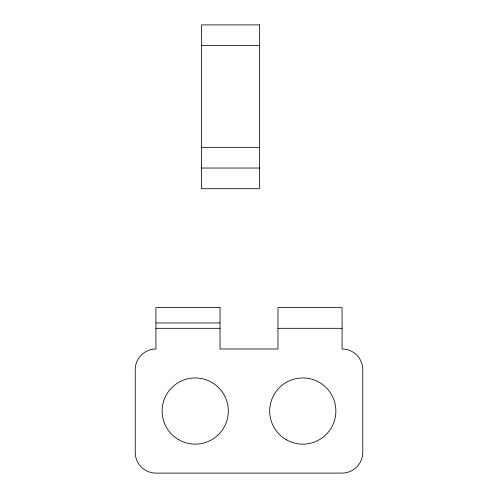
<?xml version="1.0" encoding="UTF-8"?>
<svg xmlns="http://www.w3.org/2000/svg" width="498" height="498" viewBox="0 0 498 498"><rect width="100%" height="100%" fill="white"/><g stroke="black" fill="none" stroke-linecap="round" stroke-linejoin="round"><path stroke-width="0.75" d="M201.559 45.586L259.477 45.586M201.559 147.352L259.477 147.352M201.559 168.038L259.477 168.038M155.924 322.959L220.041 322.959M155.924 328.313L220.041 328.313M277.959 328.313L342.076 328.313M259.477 24.9L201.559 24.9L201.559 188.717L259.477 188.717L259.477 24.9M220.041 307.627L155.924 307.627L155.924 348.992A20.686 20.686 0 0 0 135.238 369.678L135.238 452.414A20.686 20.686 0 0 0 155.924 473.1L342.076 473.1A20.686 20.686 0 0 0 362.762 452.414L362.762 369.678A20.686 20.686 0 0 0 342.076 348.992L342.076 307.627L277.959 307.627L277.959 348.992L220.041 348.992L220.041 307.627M286.232 439.709A33.092 33.092 0 0 0 335.876 411.049A33.092 33.092 0 0 0 286.232 382.389A33.092 33.092 0 0 0 286.232 439.709M178.676 439.709A33.092 33.092 0 0 0 228.314 411.049A33.092 33.092 0 0 0 178.676 382.389A33.092 33.092 0 0 0 178.676 439.709"/></g></svg>
